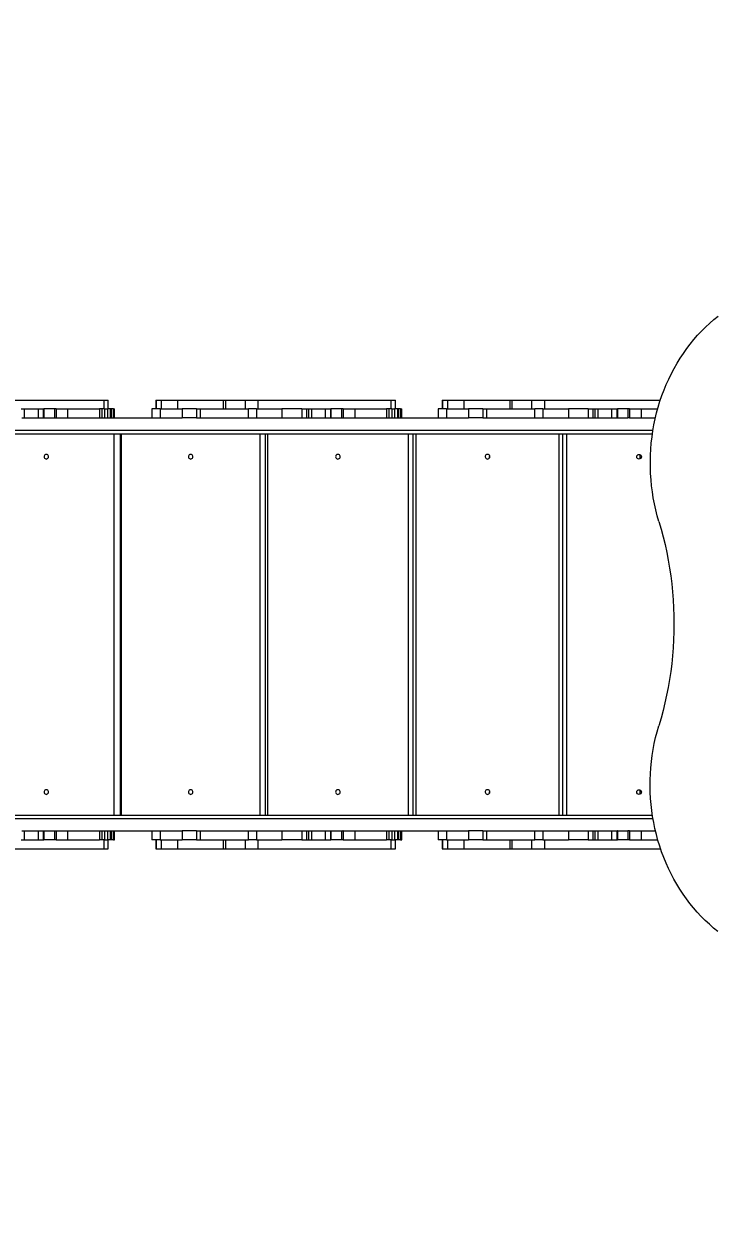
# Model space of a CAD drawing. Header units: millimetres. Extents: x -10374 to 11119, y -8221 to 9433.
# Drawn here: x 3311 to 4481, y -2422 to -406 of the extents above; entities that cross this region are included whole.
import ezdxf

# ---------------------------------------------------------------- set-up
doc = ezdxf.new("R2010")
doc.units = ezdxf.units.MM
for name, color, linetype in [('DIKOM_ОБЪЕКТ', 7, 'Continuous'), ('DIKOM_РАЗМЕР_ЗОНА', 7, 'Continuous'), ('DIKOM_РАЗМЕР_ОБЪЕКТА', 7, 'Continuous')]:
    doc.layers.add(name, color=color, linetype=linetype)
doc.styles.add('style1', font='arial.ttf', dxfattribs={"width": 0.8})
doc.dimstyles.new('1-50', dxfattribs={"dimtxt": 300, "dimasz": 200, "dimexe": 100, "dimexo": 0, "dimgap": 100, "dimtad": 0, "dimdec": 0, "dimtxsty": 'style1', "dimcen": 0, "dimclrd": 7, "dimclre": 7, "dimadec": 1, "dimazin": 2, "dimtfac": 1, "dimtdec": 0, "dimtmove": 1, "dimatfit": 3, "dimfxl": 0, "dimlwd": 25, "dimlwe": 18, "dimarcsym": 0})

# ---------------------------------------------------------------- blocks, each defined once
blk = doc.blocks.new('*D16')
at = {"layer": 'Defpoints', "color": 0, "transparency": 16777216}
for p in [(-9045.1, 5161.7), (3694.5, 5161.7), (1813.2, -6719.9)]:
    blk.add_point(p, dxfattribs=at)
at = {"layer": 'DIKOM_РАЗМЕР_ОБЪЕКТА', "color": 7, "lineweight": 18, "transparency": 16777216}
for p, q in [((3694.5, 5161.7), (-9145.1, 5161.7)), ((1813.2, -6719.9), (-9145.1, -6719.9))]:
    blk.add_line(p, q, dxfattribs=at)
at = {"layer": 'DIKOM_РАЗМЕР_ОБЪЕКТА', "color": 7, "lineweight": 25, "transparency": 16777216}
for p, q in [((-9045.1, 4961.7), (-9045.1, -0.5)), ((-9045.1, -6519.9), (-9045.1, -1080.2))]:
    blk.add_line(p, q, dxfattribs=at)
at = {"layer": 'DIKOM_РАЗМЕР_ОБЪЕКТА', "color": 7, "transparency": 16777216}
for points in [[(-9078.4, 4961.7), (-9011.8, 4961.7), (-9045.1, 5161.7)], [(-9078.4, -6519.9), (-9011.8, -6519.9), (-9045.1, -6719.9)]]:
    blk.add_solid(points, dxfattribs=at)
at = {"layer": 'DIKOM_РАЗМЕР_ОБЪЕКТА', "color": 0, "transparency": 16777216, "insert": (-9045.1, -540.3), "char_height": 300, "attachment_point": 5, "rotation": 90, "style": 'style1'}
blk.add_mtext('11900', dxfattribs=at)
blk = doc.blocks.new('*D15')
at = {"layer": 'Defpoints', "color": 0, "transparency": 16777216}
for p in [(-5227.9, 8308.8), (9119.4, -1150.4), (-5227.9, -1991.8)]:
    blk.add_point(p, dxfattribs=at)
at = {"layer": 'DIKOM_РАЗМЕР_ОБЪЕКТА', "color": 7, "lineweight": 18, "transparency": 16777216}
for p, q in [((-5227.9, -1991.8), (-5227.9, 8408.8)), ((9119.4, -1150.4), (9119.4, 8408.8))]:
    blk.add_line(p, q, dxfattribs=at)
at = {"layer": 'DIKOM_РАЗМЕР_ОБЪЕКТА', "color": 7, "lineweight": 25, "transparency": 16777216}
for p, q in [((-5027.9, 8308.8), (187.4, 8308.8)), ((8919.4, 8308.8), (1267.2, 8308.8))]:
    blk.add_line(p, q, dxfattribs=at)
at = {"layer": 'DIKOM_РАЗМЕР_ОБЪЕКТА', "color": 7, "transparency": 16777216}
for points in [[(-5027.9, 8342.1), (-5027.9, 8275.4), (-5227.9, 8308.8)], [(8919.4, 8342.1), (8919.4, 8275.4), (9119.4, 8308.8)]]:
    blk.add_solid(points, dxfattribs=at)
at = {"layer": 'DIKOM_РАЗМЕР_ОБЪЕКТА', "color": 0, "transparency": 16777216, "insert": (727.3, 8308.8), "char_height": 300, "attachment_point": 5, "style": 'style1'}
blk.add_mtext('14350', dxfattribs=at)
blk = doc.blocks.new('*D14')
at = {"layer": 'Defpoints', "color": 0, "transparency": 16777216}
for p in [(-7515.9, 9236.3), (11119.4, -1423.4), (-7515.9, -2401.6)]:
    blk.add_point(p, dxfattribs=at)
at = {"layer": 'DIKOM_РАЗМЕР_ЗОНА', "color": 7, "lineweight": 18, "transparency": 16777216}
for p, q in [((-7515.9, -2401.6), (-7515.9, 9336.3)), ((11119.4, -1423.4), (11119.4, 9336.3))]:
    blk.add_line(p, q, dxfattribs=at)
at = {"layer": 'DIKOM_РАЗМЕР_ЗОНА', "color": 7, "lineweight": 25, "transparency": 16777216}
for p, q in [((-7315.9, 9236.3), (77.6, 9236.3)), ((10919.4, 9236.3), (1157.3, 9236.3))]:
    blk.add_line(p, q, dxfattribs=at)
at = {"layer": 'DIKOM_РАЗМЕР_ЗОНА', "color": 7, "transparency": 16777216}
for points in [[(-7315.9, 9269.7), (-7315.9, 9203), (-7515.9, 9236.3)], [(10919.4, 9269.7), (10919.4, 9203), (11119.4, 9236.3)]]:
    blk.add_solid(points, dxfattribs=at)
at = {"layer": 'DIKOM_РАЗМЕР_ЗОНА', "color": 0, "transparency": 16777216, "insert": (617.5, 9236.3), "char_height": 300, "attachment_point": 5, "style": 'style1'}
blk.add_mtext('18650', dxfattribs=at)

msp = doc.modelspace()

# ---------------------------------------------------------------- linework, layer by layer
at = {"layer": 'DIKOM_ОБЪЕКТ', "color": 7, "linetype": 'Continuous', "lineweight": 15}
for p, q in [((3221.5, -1043.4), (3446.7, -1043.4)), ((3446.7, -1043.4), (3446.7, -1058.4)), ((3446.7, -1043.4), (3454.3, -1043.4)), ((3454.3, -1058.4), (3454.3, -1043.4)), ((3534.6, -1043.4), (3534.6, -1058.4)), ((3534.6, -1043.4), (3535.5, -1043.4)), ((3535.5, -1043.4), (3535.5, -1058.4)), ((3535.5, -1043.4), (3543.8, -1043.4)), ((3543.8, -1043.4), (3543.8, -1058.4)), ((3543.8, -1043.4), (3571.7, -1043.4)), ((3571.7, -1043.4), (3571.7, -1058.4)), ((3571.7, -1043.4), (3649.2, -1043.4)), ((3649.2, -1043.4), (3649.2, -1058.4)), ((3649.2, -1043.4), (3652.8, -1043.4)), ((3652.8, -1043.4), (3652.8, -1058.4)), ((3652.8, -1043.4), (3686.2, -1043.4)), ((3686.2, -1043.4), (3686.2, -1058.4)), ((3686.2, -1043.4), (3707.9, -1043.4)), ((3707.9, -1043.4), (3707.9, -1058.4)), ((3707.9, -1043.4), (3933.1, -1043.4)), ((3933.1, -1043.4), (3933.1, -1058.4)), ((3933.1, -1043.4), (3940.7, -1043.4)), ((3940.7, -1058.4), (3940.7, -1043.4)), ((4019.7, -1043.4), (4019.7, -1058.4)), ((4019.7, -1043.4), (4020.6, -1043.4)), ((4020.6, -1043.4), (4020.6, -1058.4)), ((4020.6, -1043.4), (4028.9, -1043.4)), ((4028.9, -1043.4), (4028.9, -1058.4)), ((4028.9, -1043.4), (4056.8, -1043.4)), ((4056.8, -1043.4), (4056.8, -1058.4)), ((4056.8, -1043.4), (4134.3, -1043.4)), ((4134.3, -1043.4), (4134.3, -1058.4)), ((4134.3, -1043.4), (4137.9, -1043.4)), ((4137.9, -1043.4), (4137.9, -1058.4)), ((4137.9, -1043.4), (4171.3, -1043.4)), ((4171.3, -1043.4), (4171.3, -1058.4)), ((4171.3, -1043.4), (4193, -1043.4)), ((4193, -1043.4), (4193, -1058.4)), ((4193, -1043.4), (4389.6, -1043.4)), ((3307, -1058.4), (3312.1, -1058.4)), ((3312.1, -1058.4), (3312.1, -1073.4)), ((3312.1, -1058.4), (3335.3, -1058.4)), ((3335.3, -1058.4), (3335.3, -1073.4)), ((3335.3, -1058.4), (3344.3, -1058.4)), ((3344.3, -1058.4), (3344.3, -1073.4)), ((3344.3, -1058.4), (3345.2, -1058.4)), ((3345.2, -1058.4), (3345.2, -1073.4)), ((3363.1, -1058.4), (3345.2, -1058.4)), ((3363.1, -1058.4), (3363.1, -1073.4)), ((3365.9, -1058.4), (3363.1, -1058.4)), ((3365.9, -1058.4), (3365.9, -1073.4)), ((3365.9, -1058.4), (3385.4, -1058.4)), ((3385.4, -1058.4), (3385.4, -1073.4)), ((3385.4, -1058.4), (3439.2, -1058.4)), ((3439.2, -1058.4), (3439.2, -1073.4)), ((3443.3, -1058.4), (3439.2, -1058.4)), ((3443.3, -1058.4), (3443.3, -1073.4)), ((3448.2, -1058.4), (3443.3, -1058.4)), ((3448.2, -1058.4), (3448.2, -1073.4)), ((3448.2, -1058.4), (3452.8, -1058.4)), ((3452.8, -1058.4), (3452.8, -1073.4)), ((3457.8, -1058.4), (3452.8, -1058.4)), ((3457.8, -1058.4), (3457.8, -1073.4)), ((3459.6, -1058.4), (3457.8, -1058.4)), ((3459.6, -1058.4), (3459.6, -1073.4)), ((3463.1, -1058.4), (3459.6, -1058.4)), ((3463.1, -1058.4), (3463.1, -1073.4)), ((3463.1, -1058.4), (3465, -1058.4)), ((3465, -1073.4), (3465, -1058.4)), ((3528.1, -1058.4), (3528.1, -1073.4)), ((3528.1, -1058.4), (3528.1, -1073.4)), ((3542.3, -1058.4), (3528.1, -1058.4)), ((3528.1, -1058.4), (3528.1, -1058.4)), ((3542.3, -1058.4), (3542.3, -1073.4)), ((3542.3, -1058.4), (3579.6, -1058.4)), ((3579.6, -1058.4), (3579.6, -1073.4)), ((3603.7, -1058.4), (3579.6, -1058.4)), ((3603.7, -1058.4), (3603.7, -1073.4)), ((3603.7, -1058.4), (3610.1, -1058.4)), ((3610.1, -1058.4), (3610.1, -1073.4)), ((3610.1, -1058.4), (3692, -1058.4)), ((3692, -1073.4), (3692, -1058.4)), ((3705.3, -1058.4), (3692, -1058.4)), ((3705.3, -1058.4), (3705.3, -1073.4)), ((3705.3, -1058.4), (3748.6, -1058.4)), ((3748.6, -1058.4), (3748.6, -1073.4)), ((3782, -1058.4), (3748.6, -1058.4)), ((3782, -1058.4), (3782, -1073.4)), ((3782, -1058.4), (3789.9, -1058.4)), ((3789.9, -1058.4), (3789.9, -1073.4)), ((3789.9, -1058.4), (3793.3, -1058.4)), ((3789.9, -1058.4), (3789.9, -1073.4)), ((3793.3, -1058.4), (3793.3, -1073.4)), ((3793.3, -1058.4), (3798.4, -1058.4)), ((3798.4, -1058.4), (3798.4, -1073.4)), ((3798.4, -1058.4), (3821.7, -1058.4)), ((3821.7, -1058.4), (3821.7, -1073.4)), ((3821.7, -1058.4), (3830.7, -1058.4)), ((3830.7, -1058.4), (3830.7, -1073.4)), ((3830.7, -1058.4), (3831.6, -1058.4)), ((3831.6, -1058.4), (3831.6, -1073.4)), ((3849.5, -1058.4), (3831.6, -1058.4)), ((3849.5, -1058.4), (3849.5, -1073.4)), ((3852.2, -1058.4), (3849.5, -1058.4)), ((3852.2, -1058.4), (3852.2, -1073.4)), ((3852.2, -1058.4), (3871.7, -1058.4)), ((3871.7, -1058.4), (3871.7, -1073.4)), ((3871.7, -1058.4), (3925.6, -1058.4)), ((3925.6, -1058.4), (3925.6, -1073.4)), ((3929.7, -1058.4), (3925.6, -1058.4)), ((3929.7, -1058.4), (3929.7, -1073.4)), ((3934.5, -1058.4), (3929.7, -1058.4)), ((3934.5, -1058.4), (3934.5, -1073.4)), ((3934.5, -1058.4), (3939.2, -1058.4)), ((3939.2, -1058.4), (3939.2, -1073.4)), ((3944.1, -1058.4), (3939.2, -1058.4)), ((3944.1, -1058.4), (3944.1, -1073.4)), ((3946, -1058.4), (3944.1, -1058.4)), ((3946, -1058.4), (3946, -1073.4)), ((3949.5, -1058.4), (3946, -1058.4)), ((3949.5, -1058.4), (3949.5, -1073.4)), ((3949.5, -1058.4), (3951.4, -1058.4)), ((3951.4, -1073.4), (3951.4, -1058.4)), ((4013.2, -1058.4), (4013.2, -1073.4)), ((4013.2, -1058.4), (4013.2, -1073.4)), ((4027.3, -1058.4), (4013.2, -1058.4)), ((4013.2, -1058.4), (4013.2, -1058.4)), ((4027.3, -1058.4), (4027.3, -1073.4)), ((4027.3, -1058.4), (4064.7, -1058.4)), ((4064.7, -1058.4), (4064.7, -1073.4)), ((4088.8, -1058.4), (4064.7, -1058.4)), ((4088.8, -1058.4), (4088.8, -1073.4)), ((4088.8, -1058.4), (4095.2, -1058.4)), ((4095.2, -1058.4), (4095.2, -1073.4)), ((4095.2, -1058.4), (4177.1, -1058.4)), ((4177.1, -1073.4), (4177.1, -1058.4)), ((4190.4, -1058.4), (4177.1, -1058.4)), ((4190.4, -1058.4), (4190.4, -1073.4)), ((4190.4, -1058.4), (4233.7, -1058.4)), ((4233.7, -1058.4), (4233.7, -1073.4)), ((4267.1, -1058.4), (4233.7, -1058.4)), ((4267.1, -1058.4), (4267.1, -1073.4)), ((4267.1, -1058.4), (4274.9, -1058.4)), ((4274.9, -1058.4), (4274.9, -1073.4)), ((4275, -1058.4), (4275, -1073.4)), ((4275, -1058.4), (4278.4, -1058.4)), ((4278.4, -1058.4), (4278.4, -1073.4)), ((4278.4, -1058.4), (4283.5, -1058.4)), ((4283.5, -1058.4), (4283.5, -1073.4)), ((4283.5, -1058.4), (4306.8, -1058.4)), ((4306.8, -1058.4), (4306.8, -1073.4)), ((4306.8, -1058.4), (4315.8, -1058.4)), ((4315.8, -1058.4), (4315.8, -1073.4)), ((4315.8, -1058.4), (4316.7, -1058.4)), ((4316.7, -1058.4), (4316.7, -1073.4)), ((4334.6, -1058.4), (4316.7, -1058.4)), ((4334.6, -1058.4), (4334.6, -1073.4)), ((4337.3, -1058.4), (4334.6, -1058.4)), ((4337.3, -1058.4), (4337.3, -1073.4)), ((4337.3, -1058.4), (4356.8, -1058.4)), ((4356.8, -1058.4), (4356.8, -1073.4)), ((4356.8, -1058.4), (4385, -1058.4)), ((3307.8, -1073.4), (3312.1, -1073.4)), ((3312.1, -1073.4), (3328.9, -1073.4)), ((3328.9, -1073.4), (3370.3, -1073.4)), ((3370.3, -1073.4), (3385.4, -1073.4)), ((3385.4, -1073.4), (3388.5, -1073.4)), ((3388.5, -1073.4), (3542.3, -1073.4)), ((3542.3, -1073.4), (3579.6, -1073.4)), ((3603.7, -1073.4), (3579.6, -1073.4)), ((3603.7, -1073.4), (3610.1, -1073.4)), ((3610.1, -1073.4), (3662.7, -1073.4)), ((3662.7, -1073.4), (3792.2, -1073.4)), ((3792.2, -1073.4), (3793.3, -1073.4)), ((3793.3, -1073.4), (3798.4, -1073.4)), ((3798.4, -1073.4), (3821.7, -1073.4)), ((3821.7, -1073.4), (3828.9, -1073.4)), ((3828.9, -1073.4), (3851.8, -1073.4)), ((3852.2, -1073.4), (3851.8, -1073.4)), ((3852.2, -1073.4), (3871.7, -1073.4)), ((3871.7, -1073.4), (3901, -1073.4)), ((3901, -1073.4), (4029.2, -1073.4)), ((4029.2, -1073.4), (4064.7, -1073.4)), ((4088.8, -1073.4), (4064.7, -1073.4)), ((4088.8, -1073.4), (4095.2, -1073.4)), ((4095.2, -1073.4), (4147.8, -1073.4)), ((4147.8, -1073.4), (4275.2, -1073.4)), ((4275.2, -1073.4), (4278.4, -1073.4)), ((4278.4, -1073.4), (4283.5, -1073.4)), ((4283.5, -1073.4), (4306.8, -1073.4)), ((4306.8, -1073.4), (4315.8, -1073.4)), ((4315.8, -1073.4), (4316.7, -1073.4)), ((4317.5, -1073.4), (4316.7, -1073.4)), ((4317.5, -1073.4), (4334.6, -1073.4)), ((4337.3, -1073.4), (4334.6, -1073.4)), ((4337.3, -1073.4), (4356.8, -1073.4)), ((4356.8, -1073.4), (4381.2, -1073.4)), ((3024, -1094.4), (4377.1, -1094.4)), ((3024, -1100.4), (4376.2, -1100.4)), ((3464.3, -1746.4), (3464.3, -1100.4)), ((3474.9, -1746.4), (3474.9, -1100.4)), ((3476.4, -1100.4), (3476.4, -1746.4)), ((3711.4, -1746.4), (3711.4, -1100.4)), ((3720.6, -1746.4), (3720.6, -1100.4)), ((3723.8, -1100.4), (3723.8, -1746.4)), ((3962.8, -1746.4), (3962.8, -1100.4)), ((3970.7, -1746.4), (3970.7, -1100.4)), ((3975.5, -1100.4), (3975.5, -1746.4)), ((4218, -1746.4), (4218, -1100.4)), ((4224.6, -1746.4), (4224.6, -1100.4)), ((4230.8, -1100.4), (4230.8, -1746.4)), ((3148.3, -1752.4), (4377.1, -1752.4)), ((3158.8, -1746.4), (4376.1, -1746.4)), ((3307.8, -1773.4), (3312.1, -1773.4)), ((3312.1, -1773.4), (3312.1, -1788.4)), ((3312.1, -1773.4), (3328.9, -1773.4)), ((3328.9, -1773.4), (3370.3, -1773.4)), ((3335.3, -1773.4), (3335.3, -1788.4)), ((3344.3, -1773.4), (3344.3, -1788.4)), ((3345.2, -1773.4), (3345.2, -1788.4)), ((3363.1, -1773.4), (3363.1, -1788.4)), ((3365.9, -1773.4), (3365.9, -1788.4)), ((3370.3, -1773.4), (3385.4, -1773.4)), ((3385.4, -1773.4), (3385.4, -1788.4)), ((3385.4, -1773.4), (3388.5, -1773.4)), ((3388.5, -1773.4), (3542.3, -1773.4)), ((3439.2, -1773.4), (3439.2, -1788.4)), ((3443.3, -1773.4), (3443.3, -1788.4)), ((3448.2, -1773.4), (3448.2, -1788.4)), ((3452.8, -1773.4), (3452.8, -1788.4)), ((3457.8, -1773.4), (3457.8, -1788.4)), ((3459.6, -1773.4), (3459.6, -1788.4)), ((3463.1, -1773.4), (3463.1, -1788.4)), ((3465, -1788.4), (3465, -1773.4)), ((3528.1, -1773.4), (3528.1, -1788.4)), ((3528.1, -1773.4), (3528.1, -1788.4)), ((3542.3, -1773.4), (3542.3, -1788.4)), ((3542.3, -1773.4), (3579.6, -1773.4)), ((3579.6, -1773.4), (3579.6, -1788.4)), ((3603.7, -1773.4), (3579.6, -1773.4)), ((3603.7, -1773.4), (3603.7, -1788.4)), ((3603.7, -1773.4), (3610.1, -1773.4)), ((3610.1, -1773.4), (3610.1, -1788.4)), ((3610.1, -1773.4), (3662.7, -1773.4)), ((3662.7, -1773.4), (3792.2, -1773.4)), ((3692, -1788.4), (3692, -1773.4)), ((3705.3, -1773.4), (3705.3, -1788.4)), ((3748.6, -1773.4), (3748.6, -1788.4)), ((3782, -1773.4), (3782, -1788.4)), ((3789.9, -1773.4), (3789.9, -1788.4)), ((3789.9, -1773.4), (3789.9, -1788.4)), ((3792.2, -1773.4), (3793.3, -1773.4)), ((3793.3, -1773.4), (3793.3, -1788.4)), ((3793.3, -1773.4), (3798.4, -1773.4)), ((3798.4, -1773.4), (3798.4, -1788.4)), ((3798.4, -1773.4), (3821.7, -1773.4)), ((3821.7, -1773.4), (3821.7, -1788.4)), ((3821.7, -1773.4), (3828.9, -1773.4)), ((3828.9, -1773.4), (3851.8, -1773.4)), ((3830.7, -1773.4), (3830.7, -1788.4)), ((3831.6, -1773.4), (3831.6, -1788.4)), ((3849.5, -1773.4), (3849.5, -1788.4)), ((3852.2, -1773.4), (3851.8, -1773.4)), ((3852.2, -1773.4), (3852.2, -1788.4)), ((3852.2, -1773.4), (3871.7, -1773.4)), ((3871.7, -1773.4), (3871.7, -1788.4)), ((3871.7, -1773.4), (3901, -1773.4)), ((3901, -1773.4), (4029.2, -1773.4)), ((3925.6, -1773.4), (3925.6, -1788.4)), ((3929.7, -1773.4), (3929.7, -1788.4)), ((3934.5, -1773.4), (3934.5, -1788.4)), ((3939.2, -1773.4), (3939.2, -1788.4)), ((3944.1, -1773.4), (3944.1, -1788.4)), ((3946, -1773.4), (3946, -1788.4)), ((3949.5, -1773.4), (3949.5, -1788.4)), ((3951.4, -1788.4), (3951.4, -1773.4)), ((4013.2, -1773.4), (4013.2, -1788.4)), ((4013.2, -1773.4), (4013.2, -1788.4)), ((4027.3, -1773.4), (4027.3, -1788.4)), ((4029.2, -1773.4), (4064.7, -1773.4)), ((4064.7, -1773.4), (4064.7, -1788.4)), ((4088.8, -1773.4), (4064.7, -1773.4)), ((4088.8, -1773.4), (4088.8, -1788.4)), ((4088.8, -1773.4), (4095.2, -1773.4)), ((4095.2, -1773.4), (4095.2, -1788.4)), ((4095.2, -1773.4), (4147.8, -1773.4)), ((4147.8, -1773.4), (4275.2, -1773.4)), ((4177.1, -1788.4), (4177.1, -1773.4)), ((4190.4, -1773.4), (4190.4, -1788.4)), ((4233.7, -1773.4), (4233.7, -1788.4)), ((4267.1, -1773.4), (4267.1, -1788.4)), ((4274.9, -1773.4), (4274.9, -1788.4)), ((4275, -1773.4), (4275, -1788.4)), ((4275.2, -1773.4), (4278.4, -1773.4)), ((4278.4, -1773.4), (4278.4, -1788.4)), ((4278.4, -1773.4), (4283.5, -1773.4)), ((4283.5, -1773.4), (4283.5, -1788.4)), ((4283.5, -1773.4), (4306.8, -1773.4)), ((4306.8, -1773.4), (4306.8, -1788.4)), ((4306.8, -1773.4), (4315.8, -1773.4)), ((4315.8, -1773.4), (4315.8, -1788.4)), ((4315.8, -1773.4), (4316.7, -1773.4)), ((4316.7, -1773.4), (4316.7, -1788.4)), ((4317.5, -1773.4), (4316.7, -1773.4)), ((4317.5, -1773.4), (4334.6, -1773.4)), ((4334.6, -1773.4), (4334.6, -1788.4)), ((4337.3, -1773.4), (4334.6, -1773.4)), ((4337.3, -1773.4), (4337.3, -1788.4)), ((4337.3, -1773.4), (4356.8, -1773.4)), ((4356.8, -1773.4), (4356.8, -1788.4)), ((4356.8, -1773.4), (4381.3, -1773.4)), ((3307, -1788.4), (3312.1, -1788.4)), ((3312.1, -1788.4), (3335.3, -1788.4)), ((3335.3, -1788.4), (3344.3, -1788.4)), ((3344.3, -1788.4), (3345.2, -1788.4)), ((3363.1, -1788.4), (3345.2, -1788.4)), ((3365.9, -1788.4), (3363.1, -1788.4)), ((3365.9, -1788.4), (3385.4, -1788.4)), ((3385.4, -1788.4), (3439.2, -1788.4)), ((3443.3, -1788.4), (3439.2, -1788.4)), ((3448.2, -1788.4), (3443.3, -1788.4)), ((3446.7, -1788.4), (3446.7, -1803.4)), ((3448.2, -1788.4), (3452.8, -1788.4)), ((3457.8, -1788.4), (3452.8, -1788.4)), ((3454.3, -1803.4), (3454.3, -1788.4)), ((3459.6, -1788.4), (3457.8, -1788.4)), ((3463.1, -1788.4), (3459.6, -1788.4)), ((3463.1, -1788.4), (3465, -1788.4)), ((3542.3, -1788.4), (3528.1, -1788.4)), ((3528.1, -1788.4), (3528.1, -1788.4)), ((3534.6, -1788.4), (3534.6, -1803.4)), ((3535.5, -1788.4), (3535.5, -1803.4)), ((3542.3, -1788.4), (3579.6, -1788.4)), ((3543.8, -1788.4), (3543.8, -1803.4)), ((3571.7, -1788.4), (3571.7, -1803.4)), ((3603.7, -1788.4), (3579.6, -1788.4)), ((3603.7, -1788.4), (3610.1, -1788.4)), ((3610.1, -1788.4), (3692, -1788.4)), ((3649.2, -1788.4), (3649.2, -1803.4)), ((3652.8, -1788.4), (3652.8, -1803.4)), ((3686.2, -1788.4), (3686.2, -1803.4)), ((3705.3, -1788.4), (3692, -1788.4)), ((3705.3, -1788.4), (3748.6, -1788.4)), ((3707.9, -1788.4), (3707.9, -1803.4)), ((3782, -1788.4), (3748.6, -1788.4)), ((3782, -1788.4), (3789.9, -1788.4)), ((3789.9, -1788.4), (3793.3, -1788.4)), ((3793.3, -1788.4), (3798.4, -1788.4)), ((3798.4, -1788.4), (3821.7, -1788.4)), ((3821.7, -1788.4), (3830.7, -1788.4)), ((3830.7, -1788.4), (3831.6, -1788.4)), ((3849.5, -1788.4), (3831.6, -1788.4)), ((3852.2, -1788.4), (3849.5, -1788.4)), ((3852.2, -1788.4), (3871.7, -1788.4)), ((3871.7, -1788.4), (3925.6, -1788.4)), ((3929.7, -1788.4), (3925.6, -1788.4)), ((3934.5, -1788.4), (3929.7, -1788.4)), ((3933.1, -1788.4), (3933.1, -1803.4)), ((3934.5, -1788.4), (3939.2, -1788.4)), ((3944.1, -1788.4), (3939.2, -1788.4)), ((3940.7, -1803.4), (3940.7, -1788.4)), ((3946, -1788.4), (3944.1, -1788.4)), ((3949.5, -1788.4), (3946, -1788.4)), ((3949.5, -1788.4), (3951.4, -1788.4)), ((4027.3, -1788.4), (4013.2, -1788.4)), ((4013.2, -1788.4), (4013.2, -1788.4)), ((4019.7, -1788.4), (4019.7, -1803.4)), ((4020.6, -1788.4), (4020.6, -1803.4)), ((4027.3, -1788.4), (4064.7, -1788.4)), ((4028.9, -1788.4), (4028.9, -1803.4)), ((4056.8, -1788.4), (4056.8, -1803.4)), ((4088.8, -1788.4), (4064.7, -1788.4)), ((4088.8, -1788.4), (4095.2, -1788.4)), ((4095.2, -1788.4), (4177.1, -1788.4)), ((4134.3, -1788.4), (4134.3, -1803.4)), ((4137.9, -1788.4), (4137.9, -1803.4)), ((4171.3, -1788.4), (4171.3, -1803.4)), ((4190.4, -1788.4), (4177.1, -1788.4)), ((4190.4, -1788.4), (4233.7, -1788.4)), ((4193, -1788.4), (4193, -1803.4)), ((4267.1, -1788.4), (4233.7, -1788.4)), ((4267.1, -1788.4), (4274.9, -1788.4)), ((4275, -1788.4), (4278.4, -1788.4)), ((4278.4, -1788.4), (4283.5, -1788.4)), ((4283.5, -1788.4), (4306.8, -1788.4)), ((4306.8, -1788.4), (4315.8, -1788.4)), ((4315.8, -1788.4), (4316.7, -1788.4)), ((4334.6, -1788.4), (4316.7, -1788.4)), ((4337.3, -1788.4), (4334.6, -1788.4)), ((4337.3, -1788.4), (4356.8, -1788.4)), ((4356.8, -1788.4), (4385.2, -1788.4)), ((3221.5, -1803.4), (3446.7, -1803.4)), ((3446.7, -1803.4), (3454.3, -1803.4)), ((3534.6, -1803.4), (3535.5, -1803.4)), ((3535.5, -1803.4), (3543.8, -1803.4)), ((3543.8, -1803.4), (3571.7, -1803.4)), ((3571.7, -1803.4), (3649.2, -1803.4)), ((3649.2, -1803.4), (3652.8, -1803.4)), ((3652.8, -1803.4), (3686.2, -1803.4)), ((3686.2, -1803.4), (3707.9, -1803.4)), ((3707.9, -1803.4), (3933.1, -1803.4)), ((3933.1, -1803.4), (3940.7, -1803.4)), ((4019.7, -1803.4), (4020.6, -1803.4)), ((4020.6, -1803.4), (4028.9, -1803.4)), ((4028.9, -1803.4), (4056.8, -1803.4)), ((4056.8, -1803.4), (4134.3, -1803.4)), ((4134.3, -1803.4), (4137.9, -1803.4)), ((4137.9, -1803.4), (4171.3, -1803.4)), ((4171.3, -1803.4), (4193, -1803.4)), ((4193, -1803.4), (4389.9, -1803.4))]:
    msp.add_line(p, q, dxfattribs=at)
at = {"layer": 'DIKOM_ОБЪЕКТ', "color": 7, "linetype": 'Continuous', "lineweight": 15, "flags": 128}
for points in [[(4387.1, -1249.4), (4384.3, -1239.5), (4381.8, -1229.5), (4379.5, -1219.4), (4377.6, -1209.3), (4376, -1199.1), (4374.7, -1188.8), (4373.7, -1178.5), (4373, -1168.1), (4372.6, -1157.7), (4372.6, -1147.3), (4372.8, -1136.9), (4373.4, -1126.5), (4374.2, -1116.2), (4375.4, -1105.9), (4376.9, -1095.6), (4378.7, -1085.4), (4380.8, -1075.3), (4383.2, -1065.3), (4385.9, -1055.4), (4388.9, -1045.6), (4392.2, -1035.9), (4395.8, -1026.4), (4399.6, -1017), (4403.8, -1007.8), (4408.2, -998.7), (4412.9, -989.8), (4417.8, -981.1), (4423, -972.7), (4428.5, -964.4), (4434.2, -956.3), (4440.1, -948.5), (4446.3, -941), (4452.7, -933.6), (4459.3, -926.6), (4466.1, -919.8), (4473.1, -913.3), (4480.3, -907.1), (4487.7, -901.1)], [(3349.3, -1143.4), (3350.4, -1143.2), (3351.4, -1142.7), (3352.2, -1141.9), (3352.8, -1140.9), (3353, -1139.7), (3352.9, -1138.5), (3352.5, -1137.4), (3351.8, -1136.5), (3350.9, -1135.8), (3349.9, -1135.4), (3348.8, -1135.4), (3347.8, -1135.8), (3346.8, -1136.5), (3346.2, -1137.4), (3345.8, -1138.5), (3345.7, -1139.7), (3345.9, -1140.9), (3346.5, -1141.9), (3347.3, -1142.7), (3348.3, -1143.2), (3349.3, -1143.4)], [(3593.9, -1143.4), (3595, -1143.2), (3596, -1142.7), (3596.8, -1141.9), (3597.4, -1140.9), (3597.6, -1139.7), (3597.6, -1138.5), (3597.2, -1137.4), (3596.5, -1136.5), (3595.5, -1135.8), (3594.5, -1135.4), (3593.3, -1135.4), (3592.3, -1135.8), (3591.3, -1136.5), (3590.6, -1137.4), (3590.2, -1138.5), (3590.1, -1139.7), (3590.4, -1140.9), (3591, -1141.9), (3591.8, -1142.7), (3592.8, -1143.2), (3593.9, -1143.4)], [(3843.3, -1143.4), (3844.5, -1143.2), (3845.5, -1142.7), (3846.3, -1141.9), (3846.9, -1140.9), (3847.1, -1139.7), (3847.1, -1138.5), (3846.6, -1137.4), (3845.9, -1136.5), (3845, -1135.8), (3843.9, -1135.4), (3842.8, -1135.4), (3841.7, -1135.8), (3840.7, -1136.5), (3840, -1137.4), (3839.6, -1138.5), (3839.5, -1139.7), (3839.8, -1140.9), (3840.3, -1141.9), (3841.2, -1142.7), (3842.2, -1143.2), (3843.3, -1143.4)], [(4096.8, -1143.4), (4097.9, -1143.2), (4099, -1142.7), (4099.8, -1141.9), (4100.4, -1140.9), (4100.6, -1139.7), (4100.6, -1138.5), (4100.1, -1137.4), (4099.4, -1136.5), (4098.5, -1135.8), (4097.4, -1135.4), (4096.2, -1135.4), (4095.1, -1135.8), (4094.1, -1136.5), (4093.4, -1137.4), (4093, -1138.5), (4092.9, -1139.7), (4093.2, -1140.9), (4093.7, -1141.9), (4094.6, -1142.7), (4095.6, -1143.2), (4096.8, -1143.4)], [(4387.1, -1249.4), (4390.8, -1262.2), (4394.3, -1275.2), (4397.4, -1288.3), (4400.3, -1301.4), (4402.9, -1314.7), (4405.1, -1328), (4407.1, -1341.3), (4408.7, -1354.8), (4410.1, -1368.2), (4411.2, -1381.7), (4411.9, -1395.3), (4412.4, -1408.8), (4412.5, -1422.4), (4412.4, -1435.9), (4411.9, -1449.5), (4411.1, -1463), (4410, -1476.5), (4408.7, -1490), (4407, -1503.4), (4405, -1516.8), (4402.7, -1530.1), (4400.2, -1543.3), (4397.3, -1556.5), (4394.1, -1569.5), (4390.7, -1582.5), (4386.9, -1595.4)], [(4487.1, -1943.7), (4479.7, -1937.8), (4472.5, -1931.5), (4465.5, -1925), (4458.7, -1918.2), (4452.1, -1911.1), (4445.7, -1903.8), (4439.6, -1896.2), (4433.6, -1888.4), (4427.9, -1880.4), (4422.5, -1872.1), (4417.3, -1863.6), (4412.4, -1854.9), (4407.7, -1846), (4403.3, -1837), (4399.2, -1827.7), (4395.3, -1818.3), (4391.7, -1808.8), (4388.5, -1799.1), (4385.5, -1789.3), (4382.8, -1779.4), (4380.4, -1769.4), (4378.3, -1759.2), (4376.5, -1749.1), (4375.1, -1738.8), (4373.9, -1728.5), (4373, -1718.2), (4372.5, -1707.8), (4372.3, -1697.4), (4372.3, -1687), (4372.7, -1676.6), (4373.4, -1666.3), (4374.4, -1655.9), (4375.8, -1645.6), (4377.4, -1635.4), (4379.3, -1625.3), (4381.5, -1615.2), (4384.1, -1605.2), (4386.9, -1595.4)], [(3349.3, -1711.4), (3350.4, -1711.2), (3351.4, -1710.7), (3352.2, -1709.9), (3352.8, -1708.9), (3353, -1707.7), (3352.9, -1706.5), (3352.5, -1705.4), (3351.8, -1704.5), (3350.9, -1703.8), (3349.9, -1703.4), (3348.8, -1703.4), (3347.8, -1703.8), (3346.8, -1704.5), (3346.2, -1705.4), (3345.8, -1706.5), (3345.7, -1707.7), (3345.9, -1708.9), (3346.5, -1709.9), (3347.3, -1710.7), (3348.3, -1711.2), (3349.3, -1711.4)], [(3593.9, -1711.4), (3595, -1711.2), (3596, -1710.7), (3596.8, -1709.9), (3597.4, -1708.9), (3597.6, -1707.7), (3597.6, -1706.5), (3597.2, -1705.4), (3596.5, -1704.5), (3595.5, -1703.8), (3594.5, -1703.4), (3593.3, -1703.4), (3592.3, -1703.8), (3591.3, -1704.5), (3590.6, -1705.4), (3590.2, -1706.5), (3590.1, -1707.7), (3590.4, -1708.9), (3591, -1709.9), (3591.8, -1710.7), (3592.8, -1711.2), (3593.9, -1711.4)], [(3843.3, -1711.4), (3844.5, -1711.2), (3845.5, -1710.7), (3846.3, -1709.9), (3846.9, -1708.9), (3847.1, -1707.7), (3847.1, -1706.5), (3846.6, -1705.4), (3845.9, -1704.5), (3845, -1703.8), (3843.9, -1703.4), (3842.8, -1703.4), (3841.7, -1703.8), (3840.7, -1704.5), (3840, -1705.4), (3839.6, -1706.5), (3839.5, -1707.7), (3839.8, -1708.9), (3840.3, -1709.9), (3841.2, -1710.7), (3842.2, -1711.2), (3843.3, -1711.4)], [(4096.8, -1711.4), (4097.9, -1711.2), (4099, -1710.7), (4099.8, -1709.9), (4100.4, -1708.9), (4100.6, -1707.7), (4100.6, -1706.5), (4100.1, -1705.4), (4099.4, -1704.5), (4098.5, -1703.8), (4097.4, -1703.4), (4096.2, -1703.4), (4095.1, -1703.8), (4094.1, -1704.5), (4093.4, -1705.4), (4093, -1706.5), (4092.9, -1707.7), (4093.2, -1708.9), (4093.7, -1709.9), (4094.6, -1710.7), (4095.6, -1711.2), (4096.8, -1711.4)]]:
    msp.add_lwpolyline(points, dxfattribs=at)
at = {"layer": 'DIKOM_ОБЪЕКТ', "color": 7, "linetype": 'Continuous', "lineweight": 15}
for centre in [(4353.5, -1139.5), (4353.5, -1707.5)]:
    msp.add_circle(centre, 3.95, dxfattribs=at)
for centre, radius, start, end in [((4103.5, -1139.4), 4.1, 148.3213, 211.6787), ((4104.3, -1139.4), 4.62, 154.3081, 205.6919), ((4358.7, -1139.4), 4.04, 131.3457, 228.6543), ((4359.3, -1139.4), 4.57, 152.1054, 207.8946), ((4103.5, -1707.4), 4.1, 148.3216, 211.6784), ((4104.3, -1707.4), 4.62, 154.341, 205.659), ((4358.7, -1707.4), 4.04, 131.3462, 228.6538), ((4359.3, -1707.4), 4.57, 151.6948, 208.3052)]:
    msp.add_arc(centre, radius, start, end, dxfattribs=at)

# ---------------------------------------------------------------- dimensions: what is measured, and where the dimension line sits
at = {"layer": 'DIKOM_РАЗМЕР_ЗОНА'}
dim = msp.add_linear_dim(base=(-7515.9, 9236.3), p1=(11119.4, -1423.4), p2=(-7515.9, -2401.6), angle=180, text='18650', dimstyle='1-50', override={"dimscale": 1, "dimtix": 0, "dimtofl": 1, "dimtmove": 1, "dimatfit": 3}, dxfattribs=at)
dim.commit()
dim.dimension.update_dxf_attribs({"geometry": '*D14', "text_midpoint": (617.5, 9236.3), "dimtype": 160})
at = {"layer": 'DIKOM_РАЗМЕР_ОБЪЕКТА'}
for base, p1, p2, angle, text, picture, middle in [((-5227.9, 8308.8), (9119.4, -1150.4), (-5227.9, -1991.8), 180, '14350', '*D15', (727.3, 8308.8)), ((-9045.1, 5161.7), (1813.2, -6719.9), (3694.5, 5161.7), 270, '11900', '*D16', (-9045.1, -540.3))]:
    dim = msp.add_linear_dim(base=base, p1=p1, p2=p2, angle=angle, text=text, dimstyle='1-50', override={"dimscale": 1, "dimtix": 0, "dimtofl": 1, "dimtmove": 1, "dimatfit": 3}, dxfattribs=at)
    dim.commit()
    dim.dimension.update_dxf_attribs({"geometry": picture, "text_midpoint": middle, "dimtype": 160})

doc.saveas('drawing.dxf')
